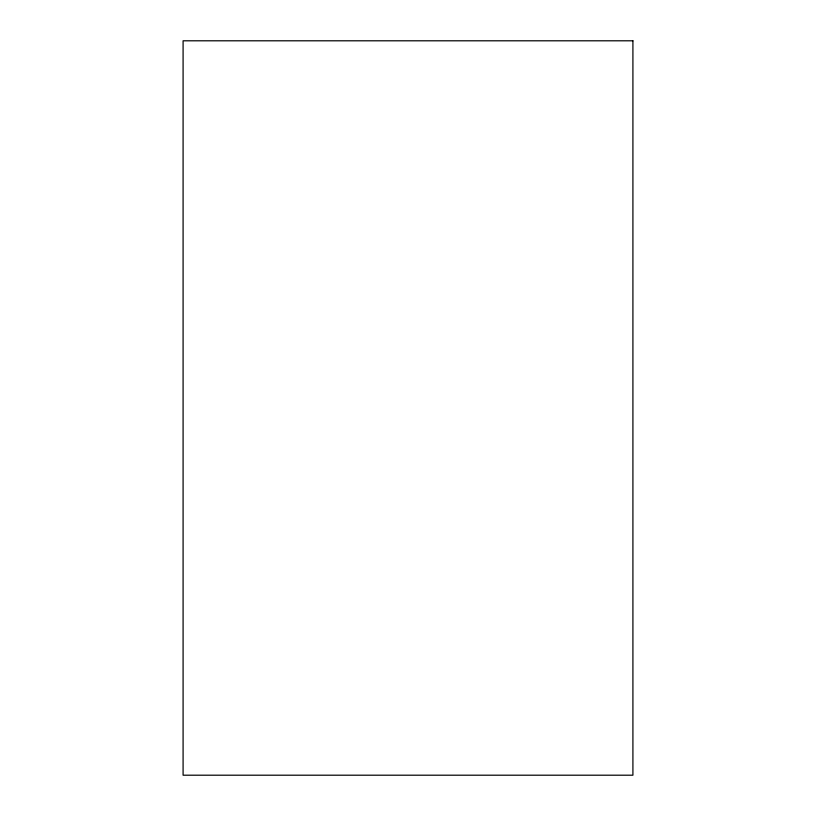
<?xml version="1.0" encoding="UTF-8"?>
<svg xmlns="http://www.w3.org/2000/svg" width="816" height="816" viewBox="0 0 816 816"><rect width="100%" height="100%" fill="white"/><g stroke="black" fill="none" stroke-linecap="round" stroke-linejoin="round"><path stroke-width="1.22" d="M632.91 40.8L183.09 40.8L183.09 775.2L632.91 775.2L632.91 40.8"/></g></svg>
